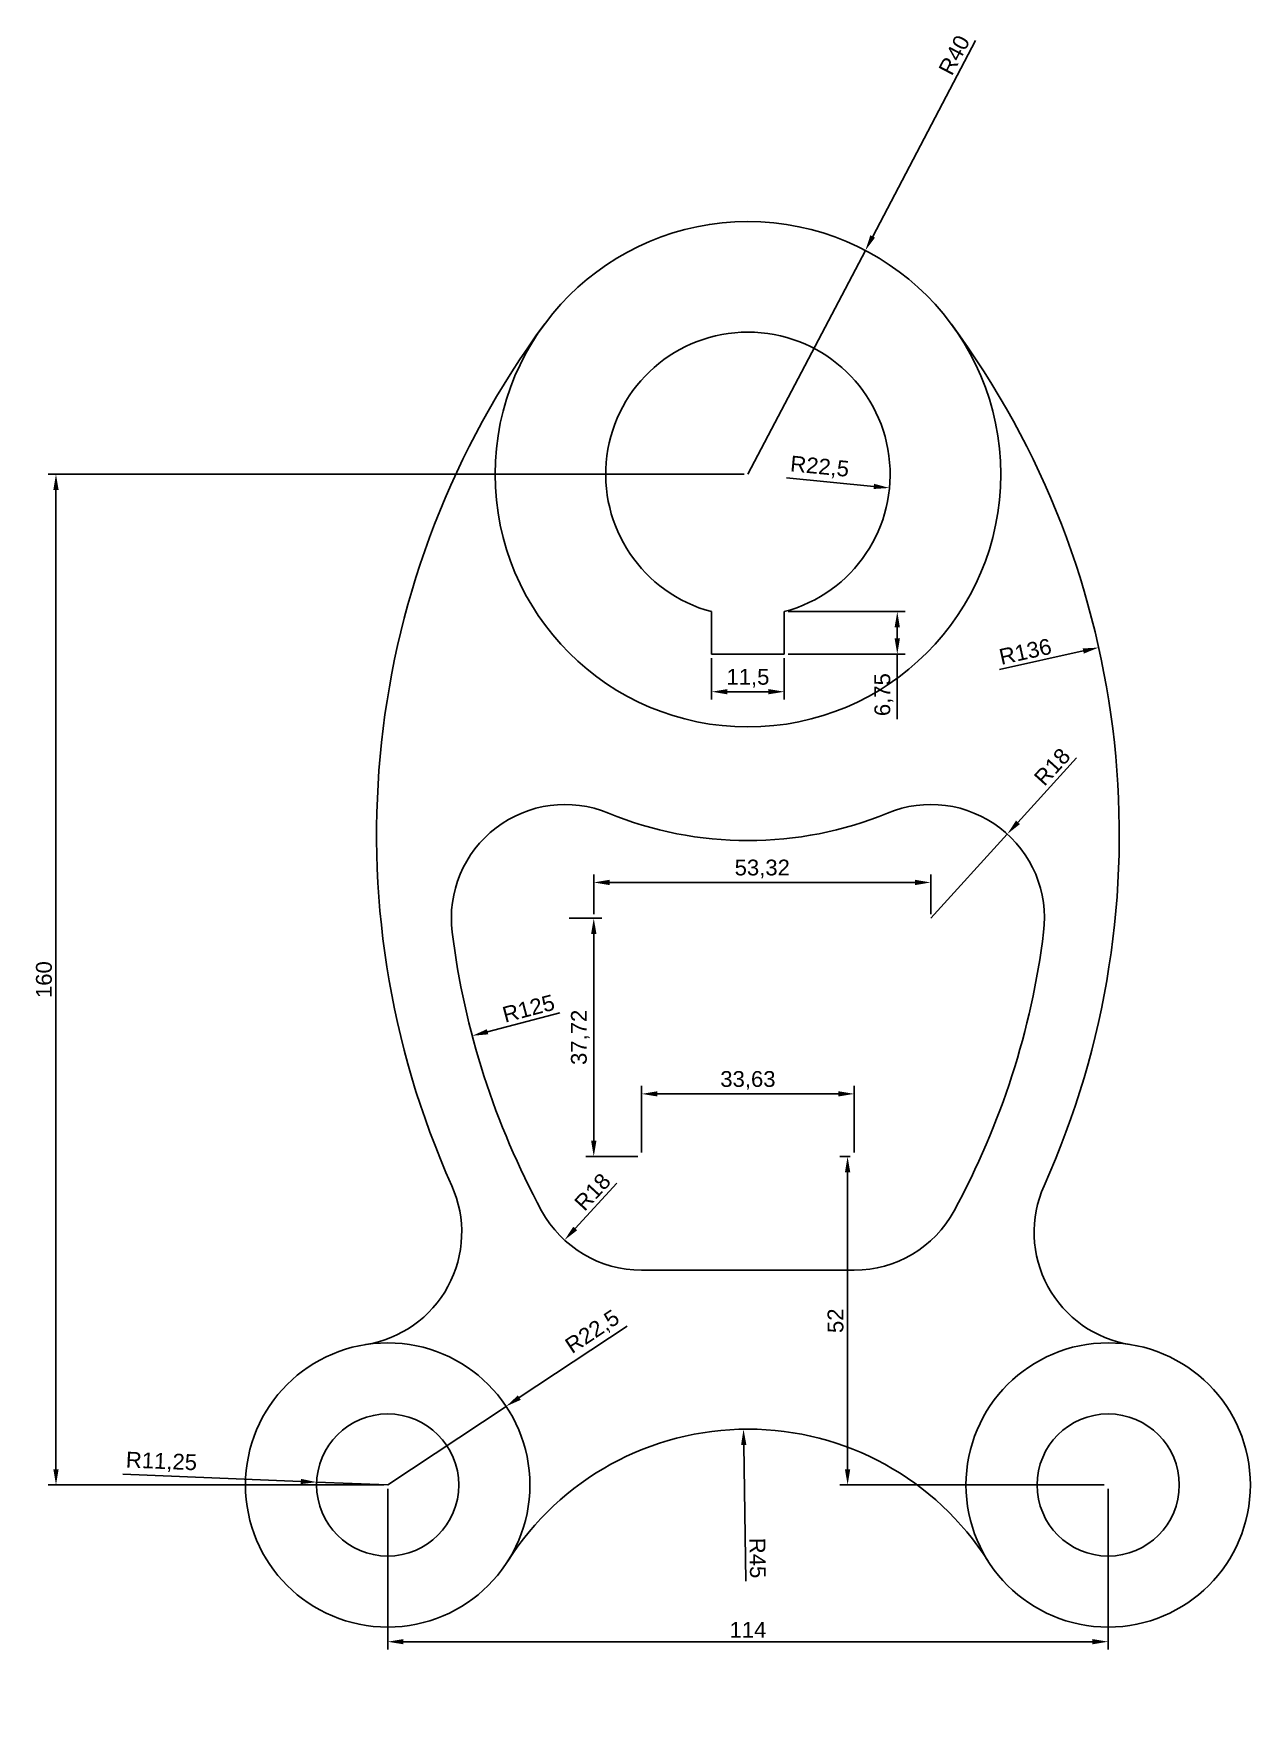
# Model space of a CAD drawing. Header units: millimetres. Extents: x 2885 to 3078, y 2055 to 2320.
import ezdxf

# ---------------------------------------------------------------- set-up
doc = ezdxf.new("R2010")
doc.units = ezdxf.units.MM
doc.layers.add('Cotas', color=5, linetype='Continuous')
doc.styles.get("Standard").update_dxf_attribs({"font": 'arial.ttf'})
doc.dimstyles.new('ISO-25', dxfattribs={"dimtxt": 2.5, "dimasz": 2.5, "dimexe": 1.25, "dimexo": 0.625, "dimtad": 1, "dimtxsty": 'Standard', "dimcen": 2.5, "dimadec": 0, "dimazin": 0, "dimtfac": 1, "dimtmove": 0, "dimatfit": 3, "dimfxl": 1, "dimarcsym": 0})

# ---------------------------------------------------------------- blocks, each defined once
blk = doc.blocks.new('*D0')
at = {"layer": 'Cotas', "color": 0, "lineweight": -2, "transparency": 16777216}
for p, q in [((3034.49, 2319.36), (3018.22, 2288.33)), ((2998.48, 2250.69), (3017.06, 2286.11))]:
    blk.add_line(p, q, dxfattribs=at)
at = {"layer": 'Cotas', "color": 0, "transparency": 16777216}
blk.add_solid([(3017.85, 2288.52), (3018.59, 2288.14), (3017.06, 2286.11)], dxfattribs=at)
at = {"layer": 'Defpoints', "color": 0, "transparency": 16777216}
for p in [(3017.06, 2286.11), (2998.48, 2250.69)]:
    blk.add_point(p, dxfattribs=at)
at = {"layer": 'Cotas', "color": 0, "transparency": 16777216, "insert": (3031.13, 2317.04), "char_height": 2.5, "attachment_point": 5, "rotation": 62.3305}
blk.add_mtext('R40', dxfattribs=at)
blk = doc.blocks.new('*D1')
at = {"layer": 'Cotas', "color": 0, "lineweight": -2, "transparency": 16777216}
blk.add_line((3004.56, 2250.1), (3018.39, 2248.76), dxfattribs=at)
at = {"layer": 'Cotas', "color": 0, "transparency": 16777216}
blk.add_solid([(3018.43, 2249.18), (3018.35, 2248.35), (3020.88, 2248.52)], dxfattribs=at)
at = {"layer": 'Defpoints', "color": 0, "transparency": 16777216}
for p in [(2998.48, 2250.69), (3020.88, 2248.52)]:
    blk.add_point(p, dxfattribs=at)
at = {"layer": 'Cotas', "color": 0, "transparency": 16777216, "insert": (3009.82, 2251.73), "char_height": 2.5, "attachment_point": 5, "rotation": 354.473}
blk.add_mtext('R22,5', dxfattribs=at)
blk = doc.blocks.new('*D2')
at = {"layer": 'Cotas', "color": 0, "lineweight": -2, "transparency": 16777216}
blk.add_line((3038.31, 2219.76), (3051.54, 2222.71), dxfattribs=at)
at = {"layer": 'Cotas', "color": 0, "transparency": 16777216}
blk.add_solid([(3051.45, 2223.11), (3051.63, 2222.3), (3053.98, 2223.25)], dxfattribs=at)
at = {"layer": 'Defpoints', "color": 0, "transparency": 16777216}
for p in [(3053.98, 2223.25), (2921.24, 2193.69)]:
    blk.add_point(p, dxfattribs=at)
at = {"layer": 'Cotas', "color": 0, "transparency": 16777216, "insert": (3042.37, 2222.61), "char_height": 2.5, "attachment_point": 5, "rotation": 12.554}
blk.add_mtext('R136', dxfattribs=at)
blk = doc.blocks.new('*D3')
at = {"layer": 'Cotas', "color": 0, "lineweight": -2, "transparency": 16777216}
for p, q in [((3050.47, 2205.77), (3041.2, 2195.58)), ((3027.41, 2180.41), (3039.52, 2193.73))]:
    blk.add_line(p, q, dxfattribs=at)
at = {"layer": 'Cotas', "color": 0, "transparency": 16777216}
blk.add_solid([(3040.89, 2195.86), (3041.51, 2195.3), (3039.52, 2193.73)], dxfattribs=at)
at = {"layer": 'Defpoints', "color": 0, "transparency": 16777216}
for p in [(3039.52, 2193.73), (3027.41, 2180.41)]:
    blk.add_point(p, dxfattribs=at)
at = {"layer": 'Cotas', "color": 0, "transparency": 16777216, "insert": (3046.63, 2204.37), "char_height": 2.5, "attachment_point": 5, "rotation": 47.7194}
blk.add_mtext('R18', dxfattribs=at)
blk = doc.blocks.new('*D4')
at = {"layer": 'Cotas', "color": 0, "lineweight": -2, "transparency": 16777216}
for p, q in [((2979.37, 2115.85), (2962.31, 2104.52)), ((2941.48, 2090.69), (2960.22, 2103.14))]:
    blk.add_line(p, q, dxfattribs=at)
at = {"layer": 'Cotas', "color": 0, "transparency": 16777216}
blk.add_solid([(2962.08, 2104.87), (2962.54, 2104.17), (2960.22, 2103.14)], dxfattribs=at)
at = {"layer": 'Defpoints', "color": 0, "transparency": 16777216}
for p in [(2960.22, 2103.14), (2941.48, 2090.69)]:
    blk.add_point(p, dxfattribs=at)
at = {"layer": 'Cotas', "color": 0, "transparency": 16777216, "insert": (2973.96, 2114.82), "char_height": 2.5, "attachment_point": 5, "rotation": 33.589}
blk.add_mtext('R22,5', dxfattribs=at)
blk = doc.blocks.new('*D5')
at = {"layer": 'Cotas', "color": 0, "lineweight": -2, "transparency": 16777216}
for p, q in [((2899.55, 2092.38), (2927.74, 2091.24)), ((2941.48, 2090.69), (2930.24, 2091.14))]:
    blk.add_line(p, q, dxfattribs=at)
at = {"layer": 'Cotas', "color": 0, "transparency": 16777216}
blk.add_solid([(2927.76, 2091.66), (2927.73, 2090.83), (2930.24, 2091.14)], dxfattribs=at)
at = {"layer": 'Defpoints', "color": 0, "transparency": 16777216}
for p in [(2930.24, 2091.14), (2941.48, 2090.69)]:
    blk.add_point(p, dxfattribs=at)
at = {"layer": 'Cotas', "color": 0, "transparency": 16777216, "insert": (2905.68, 2094.26), "char_height": 2.5, "attachment_point": 5, "rotation": 357.6906}
blk.add_mtext('R11,25', dxfattribs=at)
blk = doc.blocks.new('*D6')
at = {"layer": 'Cotas', "color": 0, "lineweight": -2, "transparency": 16777216}
blk.add_line((2998.16, 2075.48), (2997.82, 2097.03), dxfattribs=at)
at = {"layer": 'Cotas', "color": 0, "transparency": 16777216}
blk.add_solid([(2998.24, 2097.03), (2997.4, 2097.02), (2997.78, 2099.53)], dxfattribs=at)
at = {"layer": 'Defpoints', "color": 0, "transparency": 16777216}
for p in [(2997.78, 2099.53), (2998.48, 2054.53)]:
    blk.add_point(p, dxfattribs=at)
at = {"layer": 'Cotas', "color": 0, "transparency": 16777216, "insert": (3000, 2079.13), "char_height": 2.5, "attachment_point": 5, "rotation": 270.8906}
blk.add_mtext('R45', dxfattribs=at)
blk = doc.blocks.new('*D7')
at = {"layer": 'Cotas', "color": 0, "lineweight": -2, "transparency": 16777216}
blk.add_line((2977.75, 2138.45), (2971.16, 2131.29), dxfattribs=at)
at = {"layer": 'Cotas', "color": 0, "transparency": 16777216}
blk.add_solid([(2970.85, 2131.58), (2971.46, 2131.01), (2969.46, 2129.46)], dxfattribs=at)
at = {"layer": 'Defpoints', "color": 0, "transparency": 16777216}
for p in [(2981.66, 2142.69), (2969.46, 2129.46)]:
    blk.add_point(p, dxfattribs=at)
at = {"layer": 'Cotas', "color": 0, "transparency": 16777216, "insert": (2973.9, 2137.08), "char_height": 2.5, "attachment_point": 5, "rotation": 47.3149}
blk.add_mtext('R18', dxfattribs=at)
blk = doc.blocks.new('*D8')
at = {"layer": 'Cotas', "color": 0, "lineweight": -2, "transparency": 16777216}
blk.add_line((2968.7, 2165.45), (2957.28, 2162.43), dxfattribs=at)
at = {"layer": 'Cotas', "color": 0, "transparency": 16777216}
blk.add_solid([(2957.18, 2162.84), (2957.39, 2162.03), (2954.87, 2161.8)], dxfattribs=at)
at = {"layer": 'Defpoints', "color": 0, "transparency": 16777216}
for p in [(3075.73, 2193.69), (2954.87, 2161.8)]:
    blk.add_point(p, dxfattribs=at)
at = {"layer": 'Cotas', "color": 0, "transparency": 16777216, "insert": (2963.77, 2166.11), "char_height": 2.5, "attachment_point": 5, "rotation": 14.782}
blk.add_mtext('R125', dxfattribs=at)
blk = doc.blocks.new('*D9')
at = {"layer": 'Cotas', "color": 0, "lineweight": -2, "transparency": 16777216}
for p, q in [((2992.73, 2221.56), (2992.73, 2215.01)), ((3004.23, 2221.56), (3004.23, 2215.01)), ((2995.23, 2216.26), (3001.73, 2216.26))]:
    blk.add_line(p, q, dxfattribs=at)
at = {"layer": 'Cotas', "color": 0, "transparency": 16777216}
for points in [[(2995.23, 2216.68), (2995.23, 2215.85), (2992.73, 2216.26)], [(3001.73, 2216.68), (3001.73, 2215.85), (3004.23, 2216.26)]]:
    blk.add_solid(points, dxfattribs=at)
at = {"layer": 'Defpoints', "color": 0, "transparency": 16777216}
for p in [(2992.73, 2222.19), (3004.23, 2222.19), (3004.23, 2216.26)]:
    blk.add_point(p, dxfattribs=at)
at = {"layer": 'Cotas', "color": 0, "transparency": 16777216, "insert": (2998.48, 2218.39), "char_height": 2.5, "attachment_point": 5}
blk.add_mtext('11,5', dxfattribs=at)
blk = doc.blocks.new('*D10')
at = {"layer": 'Cotas', "color": 0, "lineweight": -2, "transparency": 16777216}
for p, q in [((3004.86, 2228.94), (3023.36, 2228.94)), ((3022.11, 2226.44), (3022.11, 2224.69)), ((3004.86, 2222.19), (3023.36, 2222.19)), ((3022.11, 2222.19), (3022.11, 2211.91))]:
    blk.add_line(p, q, dxfattribs=at)
at = {"layer": 'Cotas', "color": 0, "transparency": 16777216}
for points in [[(3021.69, 2226.44), (3022.53, 2226.44), (3022.11, 2228.94)], [(3021.69, 2224.69), (3022.53, 2224.69), (3022.11, 2222.19)]]:
    blk.add_solid(points, dxfattribs=at)
at = {"layer": 'Defpoints', "color": 0, "transparency": 16777216}
for p in [(3004.23, 2228.94), (3004.23, 2222.19), (3022.11, 2222.19)]:
    blk.add_point(p, dxfattribs=at)
at = {"layer": 'Cotas', "color": 0, "transparency": 16777216, "insert": (3019.98, 2215.8), "char_height": 2.5, "attachment_point": 5, "rotation": 90}
blk.add_mtext('6,75', dxfattribs=at)
blk = doc.blocks.new('*D11')
at = {"layer": 'Cotas', "color": 0, "lineweight": -2, "transparency": 16777216}
for p, q in [((2941.48, 2090.06), (2941.48, 2064.63)), ((3055.48, 2090.06), (3055.48, 2064.63)), ((2943.98, 2065.88), (3052.98, 2065.88))]:
    blk.add_line(p, q, dxfattribs=at)
at = {"layer": 'Cotas', "color": 0, "transparency": 16777216}
for points in [[(2943.98, 2066.3), (2943.98, 2065.47), (2941.48, 2065.88)], [(3052.98, 2066.3), (3052.98, 2065.47), (3055.48, 2065.88)]]:
    blk.add_solid(points, dxfattribs=at)
at = {"layer": 'Defpoints', "color": 0, "transparency": 16777216}
for p in [(2941.48, 2090.69), (3055.48, 2090.69), (3055.48, 2065.88)]:
    blk.add_point(p, dxfattribs=at)
at = {"layer": 'Cotas', "color": 0, "transparency": 16777216, "insert": (2998.48, 2067.76), "char_height": 2.5, "attachment_point": 5}
blk.add_mtext('114', dxfattribs=at)
blk = doc.blocks.new('*D12')
at = {"layer": 'Cotas', "color": 0, "lineweight": -2, "transparency": 16777216}
for p, q in [((2997.86, 2250.69), (2887.75, 2250.69)), ((2889, 2248.19), (2889, 2093.19)), ((2940.86, 2090.69), (2887.75, 2090.69))]:
    blk.add_line(p, q, dxfattribs=at)
at = {"layer": 'Cotas', "color": 0, "transparency": 16777216}
for points in [[(2888.58, 2248.19), (2889.42, 2248.19), (2889, 2250.69)], [(2888.58, 2093.19), (2889.42, 2093.19), (2889, 2090.69)]]:
    blk.add_solid(points, dxfattribs=at)
at = {"layer": 'Defpoints', "color": 0, "transparency": 16777216}
for p in [(2998.48, 2250.69), (2889, 2090.69), (2941.48, 2090.69)]:
    blk.add_point(p, dxfattribs=at)
at = {"layer": 'Cotas', "color": 0, "transparency": 16777216, "insert": (2887.1, 2170.69), "char_height": 2.5, "attachment_point": 5, "rotation": 90}
blk.add_mtext('160', dxfattribs=at)
blk = doc.blocks.new('*D13')
at = {"layer": 'Cotas', "color": 0, "lineweight": -2, "transparency": 16777216}
for p, q in [((3014.67, 2142.69), (3013, 2142.69)), ((3014.25, 2140.19), (3014.25, 2093.19)), ((3054.86, 2090.69), (3013, 2090.69))]:
    blk.add_line(p, q, dxfattribs=at)
at = {"layer": 'Cotas', "color": 0, "transparency": 16777216}
for points in [[(3013.83, 2140.19), (3014.67, 2140.19), (3014.25, 2142.69)], [(3013.83, 2093.19), (3014.67, 2093.19), (3014.25, 2090.69)]]:
    blk.add_solid(points, dxfattribs=at)
at = {"layer": 'Defpoints', "color": 0, "transparency": 16777216}
for p in [(3015.3, 2142.69), (3014.25, 2090.69), (3055.48, 2090.69)]:
    blk.add_point(p, dxfattribs=at)
at = {"layer": 'Cotas', "color": 0, "transparency": 16777216, "insert": (3012.35, 2116.69), "char_height": 2.5, "attachment_point": 5, "rotation": 90}
blk.add_mtext('52', dxfattribs=at)
blk = doc.blocks.new('*D14')
at = {"layer": 'Cotas', "color": 0, "lineweight": -2, "transparency": 16777216}
for p, q in [((2981.66, 2143.31), (2981.66, 2153.85)), ((3015.3, 2143.31), (3015.3, 2153.85)), ((3012.8, 2152.6), (2984.16, 2152.6))]:
    blk.add_line(p, q, dxfattribs=at)
at = {"layer": 'Cotas', "color": 0, "transparency": 16777216}
for points in [[(2984.16, 2153.02), (2984.16, 2152.19), (2981.66, 2152.6)], [(3012.8, 2153.02), (3012.8, 2152.19), (3015.3, 2152.6)]]:
    blk.add_solid(points, dxfattribs=at)
at = {"layer": 'Defpoints', "color": 0, "transparency": 16777216}
for p in [(2981.66, 2152.6), (2981.66, 2142.69), (3015.3, 2142.69)]:
    blk.add_point(p, dxfattribs=at)
at = {"layer": 'Cotas', "color": 0, "transparency": 16777216, "insert": (2998.48, 2154.73), "char_height": 2.5, "attachment_point": 5}
blk.add_mtext('33,63', dxfattribs=at)
blk = doc.blocks.new('*D15')
at = {"layer": 'Cotas', "color": 0, "lineweight": -2, "transparency": 16777216}
for p, q in [((2970.18, 2180.41), (2975.34, 2180.41)), ((2974.09, 2145.19), (2974.09, 2177.91)), ((2981.04, 2142.69), (2972.84, 2142.69))]:
    blk.add_line(p, q, dxfattribs=at)
at = {"layer": 'Cotas', "color": 0, "transparency": 16777216}
for points in [[(2973.67, 2177.91), (2974.51, 2177.91), (2974.09, 2180.41)], [(2973.67, 2145.19), (2974.51, 2145.19), (2974.09, 2142.69)]]:
    blk.add_solid(points, dxfattribs=at)
at = {"layer": 'Defpoints', "color": 0, "transparency": 16777216}
for p in [(2969.56, 2180.41), (2974.09, 2180.41), (2981.66, 2142.69)]:
    blk.add_point(p, dxfattribs=at)
at = {"layer": 'Cotas', "color": 0, "transparency": 16777216, "insert": (2971.96, 2161.55), "char_height": 2.5, "attachment_point": 5, "rotation": 90}
blk.add_mtext('37,72', dxfattribs=at)
blk = doc.blocks.new('*D16')
at = {"layer": 'Cotas', "color": 0, "lineweight": -2, "transparency": 16777216}
for p, q in [((2974.09, 2181.03), (2974.09, 2187.32)), ((2976.59, 2186.07), (3024.91, 2186.07)), ((3027.41, 2181.03), (3027.41, 2187.32))]:
    blk.add_line(p, q, dxfattribs=at)
at = {"layer": 'Cotas', "color": 0, "transparency": 16777216}
for points in [[(2976.59, 2186.49), (2976.59, 2185.65), (2974.09, 2186.07)], [(3024.91, 2186.49), (3024.91, 2185.65), (3027.41, 2186.07)]]:
    blk.add_solid(points, dxfattribs=at)
at = {"layer": 'Defpoints', "color": 0, "transparency": 16777216}
for p in [(3027.41, 2186.07), (2974.09, 2180.41), (3027.41, 2180.41)]:
    blk.add_point(p, dxfattribs=at)
at = {"layer": 'Cotas', "color": 0, "transparency": 16777216, "insert": (3000.75, 2188.2), "char_height": 2.5, "attachment_point": 5}
blk.add_mtext('53,32', dxfattribs=at)

msp = doc.modelspace()

# ---------------------------------------------------------------- linework, layer by layer
for p, q in [((2992.732, 2222.189), (2992.732, 2228.936)), ((3004.232, 2222.189), (3004.232, 2228.936)), ((2992.732, 2222.189), (3004.232, 2222.189)), ((2998.482, 2124.689), (2981.664, 2124.689)), ((2998.482, 2124.689), (3015.299, 2124.689))]:
    msp.add_line(p, q)
for centre, radius in [((2998.482, 2250.689), 40), ((2941.482, 2090.689), 22.5), ((3055.482, 2090.689), 22.5), ((2941.482, 2090.689), 11.25), ((3055.482, 2090.689), 11.25)]:
    msp.add_circle(centre, radius)
for centre, radius, start, end in [((3075.728, 2193.689), 136, 143.57643, 204.14374), ((2921.235, 2193.689), 136, 335.85626, 36.42357), ((2998.482, 2250.689), 22.5, 284.80651, 255.19349), ((2969.555, 2180.409), 18, 67.62854, 187.12944), ((2998.482, 2250.689), 58, 247.62854, 270), ((2998.482, 2250.689), 58, 270, 292.37146), ((3027.408, 2180.409), 18, 352.87056, 112.37146), ((3075.728, 2193.689), 125, 187.12944, 208.46589), ((2921.235, 2193.689), 125, 331.53411, 352.87056), ((2935.2, 2130.699), 18, 278.92333, 24.14374), ((3061.764, 2130.699), 18, 155.85626, 261.07667), ((2981.664, 2142.689), 18, 208.46589, 270), ((3015.299, 2142.689), 18, 270, 331.53411), ((2998.482, 2054.533), 45, 32.38754, 147.61246)]:
    msp.add_arc(centre, radius, start, end)

# ---------------------------------------------------------------- dimensions: what is measured, and where the dimension line sits
at = {"layer": 'Cotas'}
for center, mpoint, picture, middle in [((2998.482, 2250.689), (3017.056, 2286.115), '*D0', (3032.81, 2316.16)), ((2998.482, 2250.689), (3020.877, 2248.522), '*D1', (3009.618, 2249.611)), ((2921.235, 2193.689), (3053.984, 2223.25), '*D2', (3042.779, 2220.755)), ((3027.408, 2180.409), (3039.518, 2193.726), '*D3', (3048.036, 2203.095)), ((3075.728, 2193.689), (2954.865, 2161.796), '*D8', (2964.256, 2164.274)), ((2981.664, 2142.689), (2969.461, 2129.457), '*D7', (2975.301, 2135.79)), ((2941.482, 2090.689), (2960.225, 2103.137), '*D4', (2975.141, 2113.043)), ((2998.482, 2054.533), (2997.782, 2099.528), '*D6', (2998.1, 2079.098)), ((2941.482, 2090.689), (2930.241, 2091.142), '*D5', (2905.59, 2092.136))]:
    dim = msp.add_radius_dim(center=center, mpoint=mpoint, dimstyle='ISO-25', dxfattribs=at)
    dim.commit()
    dim.dimension.update_dxf_attribs({"geometry": picture, "text_midpoint": middle, "dimtype": 164})
dim = msp.add_linear_dim(base=(2889.001, 2090.689), p1=(2998.482, 2250.689), p2=(2941.482, 2090.689), angle=90, dimstyle='ISO-25', dxfattribs=at)
dim.commit()
dim.dimension.update_dxf_attribs({"geometry": '*D12', "text_midpoint": (2889.001, 2170.689), "dimtype": 160})
for base, p1, p2, picture, middle in [((3022.109, 2222.189), (3004.232, 2228.936), (3004.232, 2222.189), '*D10', (3019.982, 2215.801)), ((2974.091, 2180.409), (2981.664, 2142.689), (2969.555, 2180.409), '*D15', (2971.964, 2161.549)), ((3014.25, 2090.689), (3015.299, 2142.689), (3055.482, 2090.689), '*D13', (3012.349, 2116.689))]:
    dim = msp.add_linear_dim(base=base, p1=p1, p2=p2, angle=90, dimstyle='ISO-25', dxfattribs=at)
    dim.commit()
    dim.dimension.update_dxf_attribs({"geometry": picture, "text_midpoint": middle})
for base, p1, p2, picture, middle in [((3004.232, 2216.262), (2992.732, 2222.189), (3004.232, 2222.189), '*D9', (2998.482, 2218.389)), ((3027.408, 2186.068), (2974.091, 2180.409), (3027.408, 2180.409), '*D16', (3000.75, 2188.196)), ((2981.6642, 2152.6039), (3015.2991, 2142.6889), (2981.6642, 2142.6889), '*D14', (2998.4816, 2154.7313))]:
    dim = msp.add_linear_dim(base=base, p1=p1, p2=p2, dimstyle='ISO-25', dxfattribs=at)
    dim.commit()
    dim.dimension.update_dxf_attribs({"geometry": picture, "text_midpoint": middle})
dim = msp.add_linear_dim(base=(3055.482, 2065.883), p1=(2941.482, 2090.689), p2=(3055.482, 2090.689), dimstyle='ISO-25', dxfattribs=at)
dim.commit()
dim.dimension.update_dxf_attribs({"geometry": '*D11', "text_midpoint": (2998.482, 2065.883), "dimtype": 160})

doc.saveas('drawing.dxf')
